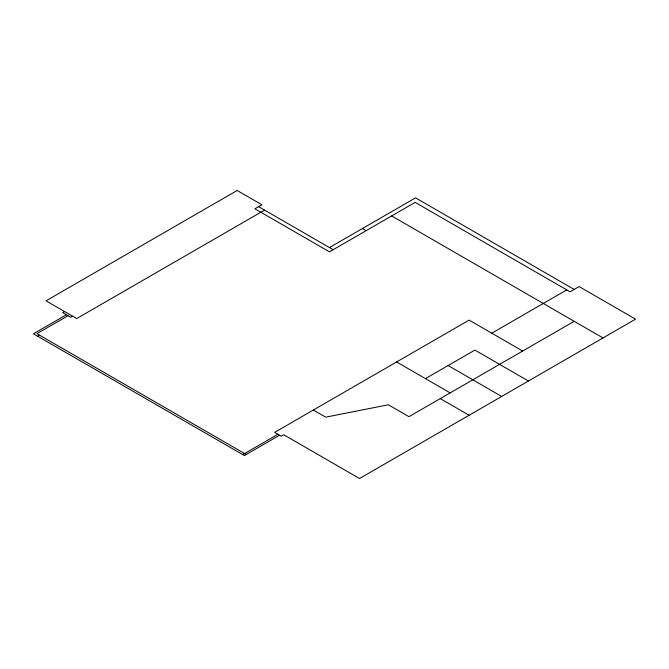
<?xml version="1.0" encoding="UTF-8"?>
<svg xmlns="http://www.w3.org/2000/svg" width="669" height="669" viewBox="0 0 669 669"><rect width="100%" height="100%" fill="white"/><g stroke="black" fill="none" stroke-linecap="round" stroke-linejoin="round"><path stroke-width="1" d="M64.55 311.545L62.702 312.615L70.73 317.257L72.587 316.186M66.407 314.756L33.45 333.789L244.377 455.564L279.609 435.226M68.054 315.709L36.954 333.664L246.234 454.494M37.773 336.281L39.63 335.211M264.564 210.108L76.709 318.561L46.019 300.841L237.169 190.481L261.888 204.756L254.889 208.795L329.457 251.845L415.148 202.373L570.047 291.809L579.111 286.575L635.55 319.155L359.529 478.519L283.723 434.758L281.256 436.18L274.658 432.375L469.111 320.108L522.673 351.033M329.457 247.563L415.558 197.857L574.169 289.426M242.73 454.611L277.953 434.281M491.774 333.195L566.752 289.903M425.442 378.621L474.881 350.079L528.435 381.004M574.169 321.296L408.968 416.678L388.363 404.787L325.744 417.155L313.385 410.022M391.658 215.928L603.003 337.945M362.414 228.539L366.119 230.68M258.594 206.654L333.162 249.704M448.105 365.542L501.658 396.458M396.608 361.971L450.162 392.895M440.277 398.599L469.111 415.248"/></g></svg>
